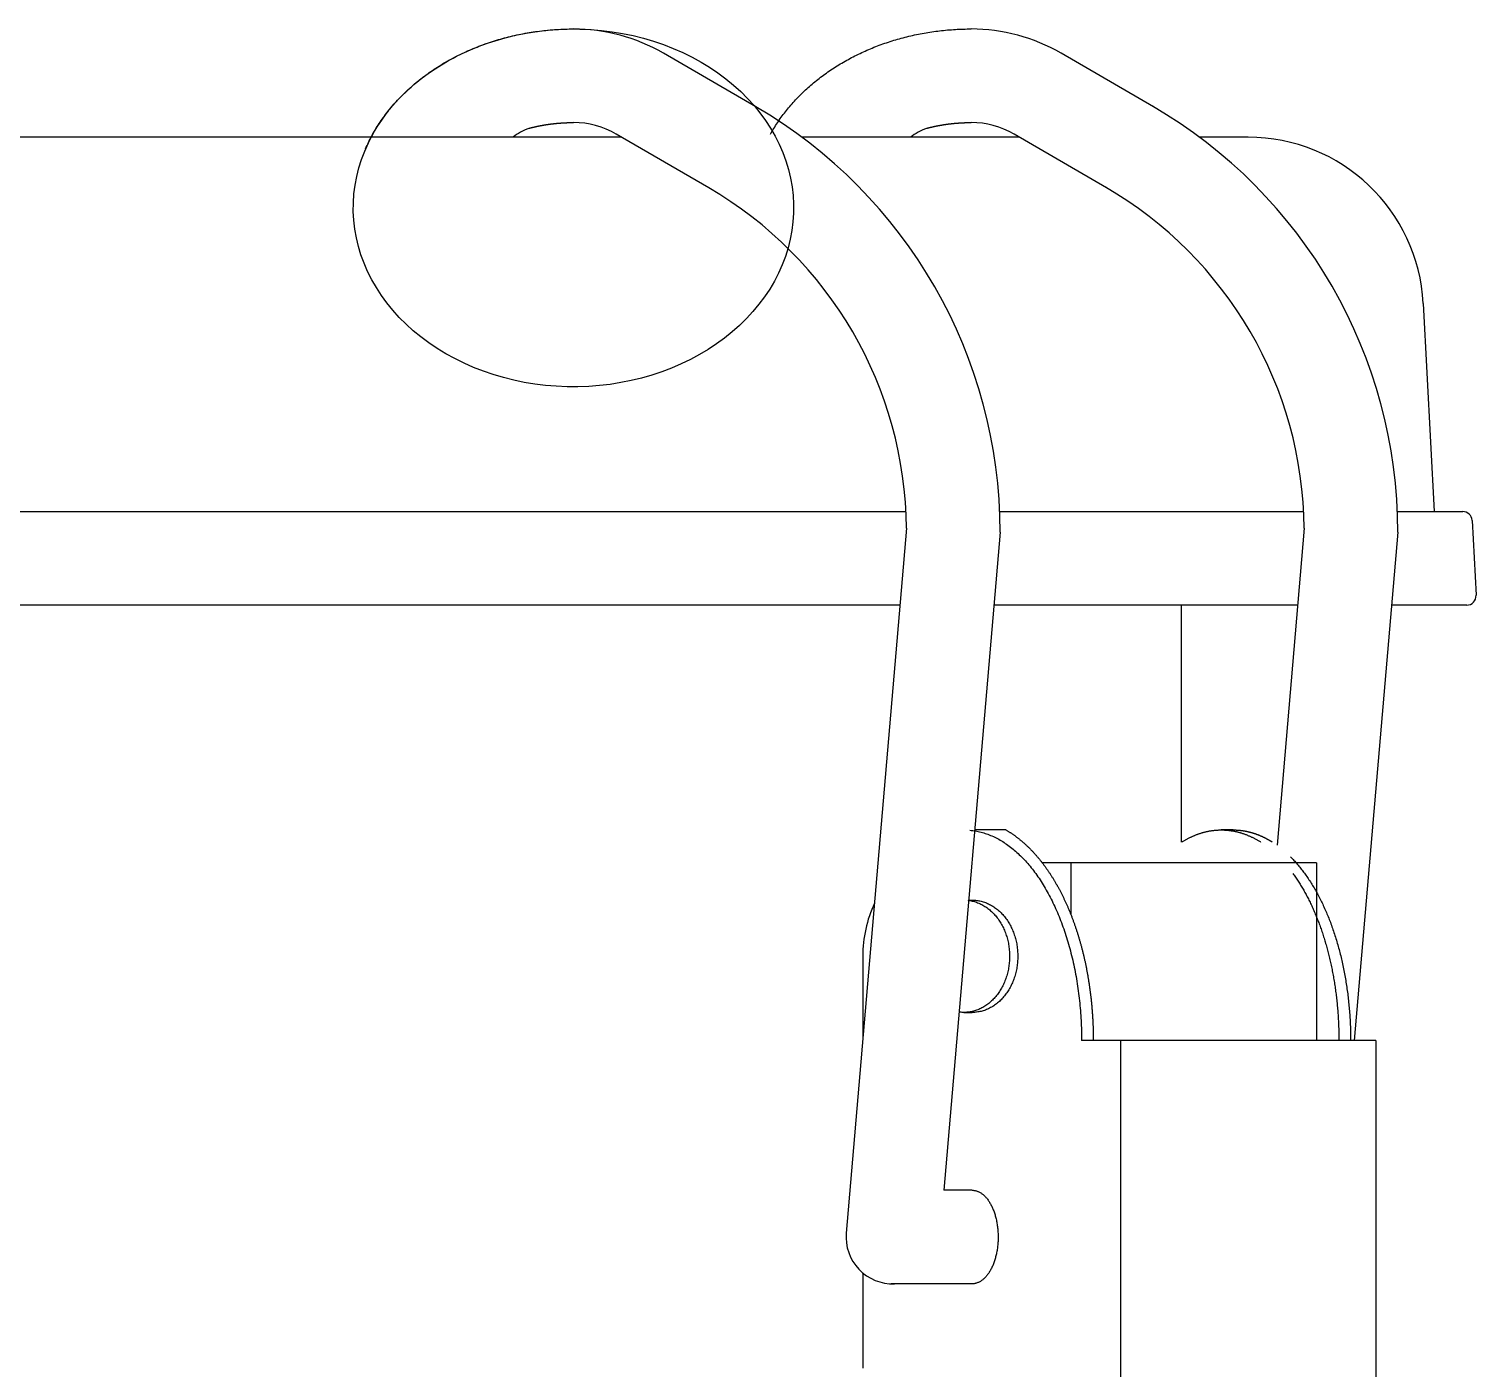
# Model space of a CAD drawing. Extents: x -197 to 653, y -753 to 174.
# Drawn here: x 86.5 to 148.4, y -306.6 to -249.4 of the extents above; entities that cross this region are included whole.
import ezdxf

# ---------------------------------------------------------------- set-up
doc = ezdxf.new("R2010")
doc.units = 0
doc.layers.get('0').update_dxf_attribs({"linetype": 'CONTINUOUS'})

msp = doc.modelspace()

# ---------------------------------------------------------------- linework, layer by layer
at = {"color": 7, "linetype": 'CONTINUOUS'}
for p, q in [((117.594, -252.704), (113.646, -250.409)), ((134.594, -252.704), (130.646, -250.409)), ((111.865, -254), (-111.865, -254)), ((115.584, -256.162), (111.636, -253.867)), ((128.865, -254), (119.562, -254)), ((132.584, -256.162), (128.636, -253.867)), ((138.642, -254), (136.562, -254)), ((146.132, -261.107), (146.598, -270)), ((-124.019, -270), (124.019, -270)), ((128.024, -270), (141.019, -270)), ((145.024, -270), (147.82, -270)), ((124.041, -270.715), (121.464, -300.837)), ((128.041, -270.879), (125.635, -299.009)), ((141.041, -270.715), (139.882, -284.263)), ((145.041, -270.879), (143.183, -292.607)), ((148.22, -270.379), (148.387, -273.579)), ((123.76, -274), (-123.76, -274)), ((140.76, -274), (127.774, -274)), ((135.8, -284.137), (135.8, -274)), ((147.988, -274), (144.774, -274)), ((128.289, -283.607), (126.952, -283.607)), ((137.998, -283.607), (137.498, -283.607)), ((131.062, -285.007), (129.838, -285.007)), ((131.062, -285.007), (131.062, -287.215)), ((141.562, -285.007), (131.062, -285.007)), ((135.8, -285.008), (135.8, -285.007)), ((141.562, -285.007), (141.562, -292.607)), ((126.696, -286.607), (126.848, -286.607)), ((122.172, -289.007), (122.172, -292.563)), ((126.498, -291.407), (126.848, -291.407)), ((144.107, -292.607), (131.525, -292.607)), ((133.189, -292.607), (133.189, -316.151)), ((144.107, -292.607), (144.107, -316.151)), ((126.835, -299.009), (125.635, -299.009)), ((122.172, -302.54), (122.172, -306.607)), ((126.848, -303.006), (123.387, -303.006))]:
    msp.add_line(p, q, dxfattribs=at)
for points in [[(118.012, -253.281, 0), (118.228, -253.613, 0), (118.424, -253.953, 0), (118.599, -254.3, 0), (118.753, -254.654, 0), (118.885, -255.014, 0), (118.995, -255.379, 0), (119.083, -255.747, 0), (119.149, -256.119, 0), (119.192, -256.492, 0), (119.213, -256.867, 0), (119.211, -257.243, 0), (119.186, -257.618, 0), (119.139, -257.991, 0), (119.069, -258.362, 0), (118.977, -258.73, 0), (118.863, -259.094, 0), (118.727, -259.453, 0), (118.569, -259.805, 0), (118.391, -260.152, 0), (118.191, -260.49, 0), (117.972, -260.821, 0), (117.732, -261.142, 0), (117.474, -261.453, 0), (117.197, -261.754, 0), (116.903, -262.043, 0), (116.591, -262.32, 0), (116.263, -262.584, 0), (115.919, -262.835, 0), (115.561, -263.072, 0), (115.188, -263.294, 0), (114.803, -263.501, 0), (114.406, -263.693, 0), (113.998, -263.868, 0), (113.579, -264.027, 0), (113.152, -264.17, 0), (112.716, -264.294, 0), (112.273, -264.402, 0), (111.825, -264.491, 0), (111.371, -264.563, 0), (110.914, -264.617, 0), (110.454, -264.652, 0), (109.992, -264.668, 0), (109.53, -264.667, 0), (109.069, -264.647, 0), (108.61, -264.608, 0), (108.153, -264.552, 0), (107.7, -264.477, 0), (107.253, -264.384, 0), (106.811, -264.273, 0), (106.377, -264.145, 0), (105.951, -264, 0), (105.534, -263.838, 0), (105.128, -263.66, 0), (104.732, -263.465, 0), (104.349, -263.255, 0), (103.979, -263.03, 0), (103.624, -262.791, 0), (103.283, -262.538, 0), (102.958, -262.271, 0), (102.649, -261.992, 0), (102.357, -261.701, 0), (102.084, -261.398, 0), (101.829, -261.085, 0), (101.593, -260.762, 0), (101.377, -260.43, 0), (101.181, -260.09, 0), (101.006, -259.743, 0), (100.853, -259.389, 0), (100.72, -259.029, 0), (100.61, -258.665, 0), (100.522, -258.296, 0), (100.456, -257.924, 0), (100.413, -257.551, 0), (100.392, -257.176, 0), (100.394, -256.8, 0), (100.419, -256.425, 0), (100.466, -256.052, 0), (100.536, -255.681, 0), (100.628, -255.313, 0), (100.743, -254.949, 0), (100.879, -254.591, 0), (101.036, -254.238, 0), (101.215, -253.891, 0), (101.414, -253.553, 0), (101.634, -253.222, 0), (101.873, -252.901, 0), (102.131, -252.59, 0), (102.408, -252.29, 0), (102.703, -252, 0), (103.014, -251.723, 0), (103.343, -251.459, 0), (103.686, -251.208, 0), (104.045, -250.971, 0), (104.417, -250.749, 0), (104.802, -250.542, 0), (105.199, -250.35, 0), (105.608, -250.175, 0), (106.026, -250.016, 0), (106.454, -249.874, 0), (106.89, -249.749, 0), (107.332, -249.641, 0), (107.781, -249.552, 0), (108.234, -249.48, 0), (108.692, -249.427, 0), (109.151, -249.391, 0), (109.613, -249.375, 0), (110.075, -249.376, 0), (110.536, -249.396, 0), (110.996, -249.435, 0), (111.453, -249.491, 0), (111.905, -249.566, 0), (112.353, -249.659, 0), (112.794, -249.77, 0), (113.229, -249.898, 0), (113.655, -250.043, 0), (114.071, -250.205, 0), (114.478, -250.383, 0), (114.873, -250.578, 0), (115.256, -250.788, 0), (115.626, -251.013, 0), (115.982, -251.252, 0), (116.323, -251.505, 0), (116.648, -251.772, 0), (116.957, -252.051, 0), (117.248, -252.342, 0), (117.522, -252.645, 0), (117.777, -252.958, 0), (118.012, -253.281, 0)], [(100.917, -254.498, 0), (100.948, -254.429, 0), (100.979, -254.36, 0), (101.011, -254.291, 0), (101.044, -254.222, 0), (101.077, -254.153, 0), (101.112, -254.085, 0), (101.147, -254.017, 0), (101.183, -253.949, 0), (101.22, -253.882, 0), (101.258, -253.815, 0), (101.296, -253.748, 0), (101.335, -253.681, 0), (101.375, -253.615, 0), (101.416, -253.549, 0), (101.458, -253.484, 0), (101.5, -253.419, 0), (101.543, -253.354, 0), (101.587, -253.289, 0), (101.632, -253.225, 0), (101.677, -253.161, 0), (101.724, -253.097, 0), (101.771, -253.034, 0), (101.818, -252.972, 0), (101.867, -252.909, 0), (101.916, -252.847, 0), (101.966, -252.786, 0), (102.016, -252.724, 0), (102.068, -252.663, 0), (102.12, -252.603, 0), (102.173, -252.543, 0), (102.226, -252.483, 0), (102.28, -252.424, 0), (102.335, -252.366, 0), (102.391, -252.307, 0), (102.447, -252.249, 0), (102.504, -252.192, 0), (102.562, -252.135, 0), (102.62, -252.078, 0), (102.679, -252.022, 0), (102.739, -251.967, 0), (102.799, -251.912, 0), (102.86, -251.857, 0), (102.922, -251.803, 0), (102.984, -251.749, 0), (103.047, -251.696, 0), (103.111, -251.643, 0), (103.175, -251.591, 0), (103.239, -251.539, 0), (103.305, -251.488, 0), (103.371, -251.437, 0), (103.437, -251.387, 0), (103.505, -251.338, 0), (103.572, -251.289, 0), (103.641, -251.24, 0), (103.71, -251.192, 0), (103.779, -251.144, 0), (103.849, -251.098, 0), (103.92, -251.051, 0), (103.991, -251.005, 0), (104.063, -250.96, 0), (104.135, -250.915, 0), (104.207, -250.871, 0), (104.281, -250.828, 0), (104.355, -250.785, 0), (104.429, -250.742, 0), (104.504, -250.7, 0), (104.579, -250.659, 0), (104.655, -250.619, 0), (104.731, -250.578, 0), (104.808, -250.539, 0), (104.885, -250.5, 0), (104.962, -250.462, 0), (105.04, -250.424, 0), (105.119, -250.387, 0), (105.198, -250.351, 0), (105.277, -250.315, 0), (105.357, -250.28, 0), (105.437, -250.245, 0), (105.518, -250.212, 0), (105.599, -250.178, 0), (105.68, -250.146, 0), (105.762, -250.114, 0), (105.844, -250.082, 0), (105.927, -250.052, 0), (106.01, -250.022, 0), (106.093, -249.992, 0), (106.177, -249.963, 0), (106.261, -249.935, 0), (106.345, -249.908, 0), (106.43, -249.881, 0), (106.515, -249.855, 0), (106.6, -249.83, 0), (106.685, -249.805, 0), (106.771, -249.781, 0), (106.857, -249.757, 0), (106.943, -249.734, 0), (107.03, -249.712, 0), (107.117, -249.691, 0), (107.204, -249.67, 0), (107.292, -249.65, 0), (107.379, -249.631, 0), (107.467, -249.612, 0), (107.555, -249.594, 0), (107.643, -249.577, 0), (107.732, -249.56, 0), (107.82, -249.545, 0), (107.909, -249.529, 0), (107.998, -249.515, 0), (108.087, -249.501, 0), (108.177, -249.488, 0), (108.266, -249.476, 0), (108.356, -249.464, 0), (108.446, -249.453, 0), (108.536, -249.443, 0), (108.626, -249.433, 0), (108.716, -249.424, 0), (108.806, -249.416, 0), (108.896, -249.409, 0), (108.987, -249.402, 0), (109.077, -249.396, 0), (109.168, -249.39, 0), (109.258, -249.386, 0), (109.349, -249.382, 0), (109.44, -249.379, 0), (109.53, -249.376, 0), (109.621, -249.374, 0), (109.712, -249.373, 0), (109.803, -249.373, 0)], [(118.223, -253.876, 0), (118.258, -253.814, 0), (118.294, -253.752, 0), (118.33, -253.69, 0), (118.367, -253.629, 0), (118.405, -253.567, 0), (118.443, -253.506, 0), (118.483, -253.446, 0), (118.522, -253.385, 0), (118.563, -253.325, 0), (118.604, -253.265, 0), (118.646, -253.206, 0), (118.688, -253.146, 0), (118.731, -253.087, 0), (118.775, -253.029, 0), (118.819, -252.971, 0), (118.864, -252.913, 0), (118.91, -252.855, 0), (118.956, -252.798, 0), (119.003, -252.741, 0), (119.05, -252.684, 0), (119.099, -252.628, 0), (119.147, -252.572, 0), (119.197, -252.516, 0), (119.247, -252.461, 0), (119.297, -252.406, 0), (119.348, -252.352, 0), (119.4, -252.298, 0), (119.453, -252.244, 0), (119.506, -252.191, 0), (119.559, -252.138, 0), (119.613, -252.085, 0), (119.668, -252.033, 0), (119.723, -251.981, 0), (119.779, -251.93, 0), (119.836, -251.879, 0), (119.893, -251.828, 0), (119.95, -251.778, 0), (120.008, -251.729, 0), (120.067, -251.679, 0), (120.126, -251.63, 0), (120.186, -251.582, 0), (120.246, -251.534, 0), (120.307, -251.487, 0), (120.368, -251.44, 0), (120.43, -251.393, 0), (120.492, -251.347, 0), (120.555, -251.301, 0), (120.618, -251.256, 0), (120.682, -251.211, 0), (120.747, -251.167, 0), (120.811, -251.123, 0), (120.877, -251.079, 0), (120.942, -251.036, 0), (121.009, -250.994, 0), (121.075, -250.952, 0), (121.143, -250.911, 0), (121.21, -250.87, 0), (121.278, -250.829, 0), (121.347, -250.789, 0), (121.416, -250.75, 0), (121.485, -250.711, 0), (121.555, -250.672, 0), (121.625, -250.634, 0), (121.696, -250.597, 0), (121.767, -250.56, 0), (121.838, -250.523, 0), (121.91, -250.488, 0), (121.982, -250.452, 0), (122.055, -250.417, 0), (122.128, -250.383, 0), (122.201, -250.349, 0), (122.275, -250.316, 0), (122.349, -250.283, 0), (122.424, -250.251, 0), (122.499, -250.22, 0), (122.574, -250.189, 0), (122.649, -250.158, 0), (122.725, -250.128, 0), (122.801, -250.099, 0), (122.878, -250.07, 0), (122.955, -250.041, 0), (123.032, -250.014, 0), (123.109, -249.987, 0), (123.187, -249.96, 0), (123.265, -249.934, 0), (123.343, -249.908, 0), (123.422, -249.883, 0), (123.501, -249.859, 0), (123.58, -249.835, 0), (123.659, -249.812, 0), (123.739, -249.79, 0), (123.819, -249.768, 0), (123.899, -249.746, 0), (123.979, -249.725, 0), (124.06, -249.705, 0), (124.141, -249.685, 0), (124.222, -249.666, 0), (124.303, -249.648, 0), (124.384, -249.63, 0), (124.466, -249.613, 0), (124.548, -249.596, 0), (124.63, -249.58, 0), (124.712, -249.564, 0), (124.794, -249.549, 0), (124.876, -249.535, 0), (124.959, -249.521, 0), (125.042, -249.508, 0), (125.125, -249.496, 0), (125.208, -249.484, 0), (125.291, -249.472, 0), (125.374, -249.462, 0), (125.458, -249.452, 0), (125.541, -249.442, 0), (125.625, -249.433, 0), (125.709, -249.425, 0), (125.793, -249.417, 0), (125.876, -249.41, 0), (125.96, -249.404, 0), (126.044, -249.398, 0), (126.129, -249.393, 0), (126.213, -249.388, 0), (126.297, -249.384, 0), (126.381, -249.381, 0), (126.465, -249.378, 0), (126.55, -249.376, 0), (126.634, -249.374, 0), (126.718, -249.373, 0), (126.803, -249.373, 0)], [(126.751, -283.619, 0), (126.811, -283.625, 0), (126.87, -283.632, 0), (126.93, -283.641, 0), (126.989, -283.65, 0), (127.048, -283.661, 0), (127.108, -283.674, 0), (127.167, -283.687, 0), (127.226, -283.702, 0), (127.285, -283.718, 0), (127.344, -283.736, 0), (127.403, -283.754, 0), (127.462, -283.774, 0), (127.52, -283.795, 0), (127.578, -283.818, 0), (127.637, -283.841, 0), (127.695, -283.866, 0), (127.753, -283.892, 0), (127.81, -283.919, 0), (127.868, -283.948, 0), (127.925, -283.978, 0), (127.982, -284.009, 0), (128.039, -284.041, 0), (128.096, -284.074, 0), (128.153, -284.109, 0), (128.209, -284.145, 0), (128.265, -284.182, 0), (128.321, -284.22, 0), (128.376, -284.259, 0), (128.431, -284.3, 0), (128.486, -284.341, 0), (128.541, -284.384, 0), (128.596, -284.428, 0), (128.65, -284.473, 0), (128.703, -284.52, 0), (128.757, -284.567, 0), (128.81, -284.616, 0), (128.863, -284.666, 0), (128.916, -284.716, 0), (128.968, -284.768, 0), (129.02, -284.821, 0), (129.071, -284.876, 0), (129.122, -284.931, 0), (129.173, -284.987, 0), (129.223, -285.045, 0), (129.273, -285.103, 0), (129.323, -285.163, 0), (129.372, -285.223, 0), (129.421, -285.285, 0), (129.469, -285.348, 0), (129.517, -285.411, 0), (129.565, -285.476, 0), (129.612, -285.542, 0), (129.658, -285.609, 0), (129.705, -285.676, 0), (129.75, -285.745, 0), (129.796, -285.815, 0), (129.841, -285.885, 0), (129.885, -285.957, 0), (129.929, -286.029, 0), (129.972, -286.103, 0), (130.015, -286.177, 0), (130.057, -286.252, 0), (130.099, -286.328, 0), (130.141, -286.405, 0), (130.182, -286.483, 0), (130.222, -286.562, 0), (130.262, -286.642, 0), (130.301, -286.722, 0), (130.34, -286.804, 0), (130.378, -286.886, 0), (130.416, -286.969, 0), (130.453, -287.052, 0), (130.49, -287.137, 0), (130.526, -287.222, 0), (130.561, -287.308, 0), (130.596, -287.395, 0), (130.63, -287.482, 0), (130.664, -287.571, 0), (130.697, -287.66, 0), (130.73, -287.749, 0), (130.762, -287.84, 0), (130.793, -287.931, 0), (130.824, -288.022, 0), (130.854, -288.115, 0), (130.883, -288.208, 0), (130.912, -288.301, 0), (130.94, -288.395, 0), (130.968, -288.49, 0), (130.995, -288.585, 0), (131.021, -288.681, 0), (131.047, -288.778, 0), (131.072, -288.875, 0), (131.097, -288.972, 0), (131.12, -289.07, 0), (131.144, -289.169, 0), (131.166, -289.268, 0), (131.188, -289.368, 0), (131.209, -289.468, 0), (131.23, -289.568, 0), (131.249, -289.669, 0), (131.269, -289.77, 0), (131.287, -289.872, 0), (131.305, -289.974, 0), (131.322, -290.076, 0), (131.338, -290.179, 0), (131.354, -290.282, 0), (131.369, -290.385, 0), (131.384, -290.489, 0), (131.397, -290.593, 0), (131.41, -290.698, 0), (131.423, -290.802, 0), (131.434, -290.907, 0), (131.445, -291.012, 0), (131.455, -291.118, 0), (131.465, -291.223, 0), (131.474, -291.329, 0), (131.482, -291.435, 0), (131.489, -291.541, 0), (131.496, -291.647, 0), (131.502, -291.753, 0), (131.507, -291.86, 0), (131.512, -291.966, 0), (131.516, -292.073, 0), (131.519, -292.18, 0), (131.522, -292.287, 0), (131.523, -292.394, 0), (131.524, -292.501, 0), (131.525, -292.607, 0)], [(135.82, -284.124, 0), (135.845, -284.108, 0), (135.87, -284.093, 0), (135.896, -284.077, 0), (135.921, -284.062, 0), (135.946, -284.047, 0), (135.972, -284.032, 0), (135.997, -284.018, 0), (136.023, -284.004, 0), (136.048, -283.99, 0), (136.074, -283.976, 0), (136.1, -283.963, 0), (136.125, -283.95, 0), (136.151, -283.937, 0), (136.177, -283.924, 0), (136.203, -283.911, 0), (136.229, -283.899, 0), (136.255, -283.887, 0), (136.28, -283.876, 0), (136.306, -283.864, 0), (136.332, -283.853, 0), (136.358, -283.842, 0), (136.385, -283.831, 0), (136.411, -283.821, 0), (136.437, -283.81, 0), (136.463, -283.8, 0), (136.489, -283.791, 0), (136.515, -283.781, 0), (136.542, -283.772, 0), (136.568, -283.763, 0), (136.594, -283.754, 0), (136.62, -283.746, 0), (136.647, -283.738, 0), (136.673, -283.73, 0), (136.699, -283.722, 0), (136.726, -283.714, 0), (136.752, -283.707, 0), (136.779, -283.7, 0), (136.805, -283.693, 0), (136.832, -283.687, 0), (136.858, -283.681, 0), (136.885, -283.675, 0), (136.911, -283.669, 0), (136.938, -283.664, 0), (136.964, -283.658, 0), (136.991, -283.653, 0), (137.018, -283.649, 0), (137.044, -283.644, 0), (137.071, -283.64, 0), (137.098, -283.636, 0), (137.124, -283.632, 0), (137.151, -283.629, 0), (137.178, -283.626, 0), (137.204, -283.623, 0), (137.231, -283.62, 0), (137.258, -283.618, 0), (137.284, -283.616, 0), (137.311, -283.614, 0), (137.338, -283.612, 0), (137.365, -283.611, 0), (137.391, -283.609, 0), (137.418, -283.609, 0), (137.445, -283.608, 0), (137.472, -283.608, 0), (137.498, -283.607, 0), (137.525, -283.608, 0), (137.552, -283.608, 0), (137.579, -283.609, 0), (137.605, -283.609, 0), (137.632, -283.611, 0), (137.659, -283.612, 0), (137.685, -283.614, 0), (137.712, -283.616, 0), (137.739, -283.618, 0), (137.766, -283.62, 0), (137.792, -283.623, 0), (137.819, -283.626, 0), (137.846, -283.629, 0), (137.872, -283.632, 0), (137.899, -283.636, 0), (137.926, -283.64, 0), (137.952, -283.644, 0), (137.979, -283.649, 0), (138.006, -283.653, 0), (138.032, -283.658, 0), (138.059, -283.664, 0), (138.085, -283.669, 0), (138.112, -283.675, 0), (138.138, -283.681, 0), (138.165, -283.687, 0), (138.191, -283.693, 0), (138.218, -283.7, 0), (138.244, -283.707, 0), (138.271, -283.714, 0), (138.297, -283.722, 0), (138.323, -283.73, 0), (138.35, -283.738, 0), (138.376, -283.746, 0), (138.403, -283.754, 0), (138.429, -283.763, 0), (138.455, -283.772, 0), (138.481, -283.781, 0), (138.508, -283.791, 0), (138.534, -283.8, 0), (138.56, -283.81, 0), (138.586, -283.821, 0), (138.612, -283.831, 0), (138.638, -283.842, 0), (138.664, -283.853, 0), (138.69, -283.864, 0), (138.716, -283.876, 0), (138.742, -283.887, 0), (138.768, -283.899, 0), (138.794, -283.911, 0), (138.82, -283.924, 0), (138.845, -283.937, 0), (138.871, -283.95, 0), (138.897, -283.963, 0), (138.923, -283.976, 0), (138.948, -283.99, 0), (138.974, -284.004, 0), (138.999, -284.018, 0), (139.025, -284.032, 0), (139.05, -284.047, 0), (139.076, -284.062, 0), (139.101, -284.077, 0), (139.126, -284.093, 0), (139.152, -284.108, 0), (139.177, -284.124, 0)], [(137.998, -283.607, 0), (138.012, -283.607, 0), (138.025, -283.608, 0), (138.038, -283.608, 0), (138.052, -283.608, 0), (138.065, -283.608, 0), (138.079, -283.609, 0), (138.092, -283.609, 0), (138.105, -283.609, 0), (138.119, -283.61, 0), (138.132, -283.611, 0), (138.145, -283.611, 0), (138.159, -283.612, 0), (138.172, -283.613, 0), (138.185, -283.614, 0), (138.199, -283.615, 0), (138.212, -283.616, 0), (138.226, -283.617, 0), (138.239, -283.618, 0), (138.252, -283.619, 0), (138.266, -283.62, 0), (138.279, -283.621, 0), (138.292, -283.623, 0), (138.306, -283.624, 0), (138.319, -283.626, 0), (138.332, -283.627, 0), (138.346, -283.629, 0), (138.359, -283.631, 0), (138.372, -283.632, 0), (138.386, -283.634, 0), (138.399, -283.636, 0), (138.412, -283.638, 0), (138.426, -283.64, 0), (138.439, -283.642, 0), (138.452, -283.644, 0), (138.466, -283.646, 0), (138.479, -283.649, 0), (138.492, -283.651, 0), (138.506, -283.653, 0), (138.519, -283.656, 0), (138.532, -283.658, 0), (138.545, -283.661, 0), (138.559, -283.664, 0), (138.572, -283.666, 0), (138.585, -283.669, 0), (138.599, -283.672, 0), (138.612, -283.675, 0), (138.625, -283.678, 0), (138.638, -283.681, 0), (138.652, -283.684, 0), (138.665, -283.687, 0), (138.678, -283.69, 0), (138.691, -283.693, 0), (138.705, -283.697, 0), (138.718, -283.7, 0), (138.731, -283.704, 0), (138.744, -283.707, 0), (138.757, -283.711, 0), (138.771, -283.714, 0), (138.784, -283.718, 0), (138.797, -283.722, 0), (138.81, -283.726, 0), (138.823, -283.73, 0), (138.837, -283.733, 0), (138.85, -283.738, 0), (138.863, -283.742, 0), (138.876, -283.746, 0), (138.889, -283.75, 0), (138.903, -283.754, 0), (138.916, -283.759, 0), (138.929, -283.763, 0), (138.942, -283.767, 0), (138.955, -283.772, 0), (138.968, -283.777, 0), (138.981, -283.781, 0), (138.994, -283.786, 0), (139.008, -283.791, 0), (139.021, -283.796, 0), (139.034, -283.8, 0), (139.047, -283.805, 0), (139.06, -283.81, 0), (139.073, -283.816, 0), (139.086, -283.821, 0), (139.099, -283.826, 0), (139.112, -283.831, 0), (139.125, -283.836, 0), (139.138, -283.842, 0), (139.151, -283.847, 0), (139.164, -283.853, 0), (139.177, -283.858, 0), (139.19, -283.864, 0), (139.203, -283.87, 0), (139.216, -283.876, 0), (139.229, -283.881, 0), (139.242, -283.887, 0), (139.255, -283.893, 0), (139.268, -283.899, 0), (139.281, -283.905, 0), (139.294, -283.911, 0), (139.307, -283.918, 0), (139.32, -283.924, 0), (139.333, -283.93, 0), (139.345, -283.937, 0), (139.358, -283.943, 0), (139.371, -283.95, 0), (139.384, -283.956, 0), (139.397, -283.963, 0), (139.41, -283.969, 0), (139.423, -283.976, 0), (139.435, -283.983, 0), (139.448, -283.99, 0), (139.461, -283.997, 0), (139.474, -284.004, 0), (139.486, -284.011, 0), (139.499, -284.018, 0), (139.512, -284.025, 0), (139.525, -284.032, 0), (139.537, -284.04, 0), (139.55, -284.047, 0), (139.563, -284.055, 0), (139.576, -284.062, 0), (139.588, -284.07, 0), (139.601, -284.077, 0), (139.614, -284.085, 0), (139.626, -284.093, 0), (139.639, -284.1, 0), (139.652, -284.108, 0), (139.664, -284.116, 0), (139.677, -284.124, 0)], [(140.46, -284.76, 0), (140.496, -284.797, 0), (140.532, -284.834, 0), (140.568, -284.872, 0), (140.603, -284.91, 0), (140.639, -284.949, 0), (140.674, -284.989, 0), (140.709, -285.028, 0), (140.744, -285.069, 0), (140.779, -285.11, 0), (140.813, -285.151, 0), (140.848, -285.193, 0), (140.882, -285.236, 0), (140.916, -285.279, 0), (140.95, -285.322, 0), (140.983, -285.366, 0), (141.017, -285.411, 0), (141.05, -285.456, 0), (141.083, -285.501, 0), (141.115, -285.547, 0), (141.148, -285.593, 0), (141.18, -285.64, 0), (141.212, -285.688, 0), (141.244, -285.736, 0), (141.276, -285.784, 0), (141.307, -285.833, 0), (141.338, -285.882, 0), (141.369, -285.932, 0), (141.4, -285.982, 0), (141.431, -286.032, 0), (141.461, -286.083, 0), (141.491, -286.135, 0), (141.521, -286.187, 0), (141.55, -286.239, 0), (141.58, -286.292, 0), (141.609, -286.345, 0), (141.637, -286.399, 0), (141.666, -286.453, 0), (141.694, -286.508, 0), (141.722, -286.563, 0), (141.75, -286.618, 0), (141.778, -286.674, 0), (141.805, -286.73, 0), (141.832, -286.787, 0), (141.859, -286.844, 0), (141.885, -286.901, 0), (141.912, -286.959, 0), (141.938, -287.017, 0), (141.963, -287.076, 0), (141.989, -287.135, 0), (142.014, -287.194, 0), (142.039, -287.254, 0), (142.063, -287.314, 0), (142.088, -287.374, 0), (142.112, -287.435, 0), (142.135, -287.496, 0), (142.159, -287.557, 0), (142.182, -287.619, 0), (142.205, -287.681, 0), (142.228, -287.744, 0), (142.25, -287.807, 0), (142.272, -287.87, 0), (142.294, -287.933, 0), (142.315, -287.997, 0), (142.336, -288.061, 0), (142.357, -288.126, 0), (142.378, -288.19, 0), (142.398, -288.255, 0), (142.418, -288.321, 0), (142.438, -288.386, 0), (142.457, -288.452, 0), (142.476, -288.518, 0), (142.495, -288.585, 0), (142.513, -288.652, 0), (142.531, -288.719, 0), (142.549, -288.786, 0), (142.567, -288.853, 0), (142.584, -288.921, 0), (142.601, -288.989, 0), (142.617, -289.058, 0), (142.634, -289.126, 0), (142.65, -289.195, 0), (142.665, -289.264, 0), (142.68, -289.333, 0), (142.695, -289.403, 0), (142.71, -289.472, 0), (142.724, -289.542, 0), (142.738, -289.612, 0), (142.752, -289.683, 0), (142.765, -289.753, 0), (142.778, -289.824, 0), (142.791, -289.895, 0), (142.803, -289.966, 0), (142.816, -290.037, 0), (142.827, -290.109, 0), (142.839, -290.18, 0), (142.85, -290.252, 0), (142.86, -290.324, 0), (142.871, -290.396, 0), (142.881, -290.469, 0), (142.891, -290.541, 0), (142.9, -290.613, 0), (142.909, -290.686, 0), (142.918, -290.759, 0), (142.926, -290.832, 0), (142.934, -290.905, 0), (142.942, -290.978, 0), (142.949, -291.051, 0), (142.956, -291.125, 0), (142.963, -291.198, 0), (142.969, -291.272, 0), (142.975, -291.346, 0), (142.981, -291.419, 0), (142.986, -291.493, 0), (142.991, -291.567, 0), (142.996, -291.641, 0), (143, -291.715, 0), (143.004, -291.789, 0), (143.008, -291.864, 0), (143.011, -291.938, 0), (143.014, -292.012, 0), (143.016, -292.086, 0), (143.019, -292.161, 0), (143.021, -292.235, 0), (143.022, -292.31, 0), (143.023, -292.384, 0), (143.024, -292.458, 0), (143.025, -292.533, 0), (143.025, -292.607, 0)], [(140.558, -285.467, 0), (140.587, -285.507, 0), (140.615, -285.547, 0), (140.643, -285.587, 0), (140.671, -285.627, 0), (140.699, -285.668, 0), (140.727, -285.709, 0), (140.754, -285.751, 0), (140.782, -285.793, 0), (140.809, -285.835, 0), (140.836, -285.878, 0), (140.863, -285.921, 0), (140.889, -285.964, 0), (140.916, -286.007, 0), (140.942, -286.051, 0), (140.968, -286.096, 0), (140.994, -286.14, 0), (141.02, -286.185, 0), (141.045, -286.231, 0), (141.071, -286.276, 0), (141.096, -286.322, 0), (141.121, -286.368, 0), (141.146, -286.415, 0), (141.171, -286.462, 0), (141.195, -286.509, 0), (141.219, -286.557, 0), (141.243, -286.605, 0), (141.267, -286.653, 0), (141.291, -286.701, 0), (141.315, -286.75, 0), (141.338, -286.799, 0), (141.361, -286.848, 0), (141.384, -286.898, 0), (141.407, -286.948, 0), (141.429, -286.998, 0), (141.452, -287.049, 0), (141.474, -287.1, 0), (141.496, -287.151, 0), (141.517, -287.202, 0), (141.539, -287.254, 0), (141.56, -287.306, 0), (141.581, -287.358, 0), (141.602, -287.41, 0), (141.623, -287.463, 0), (141.643, -287.516, 0), (141.663, -287.569, 0), (141.683, -287.623, 0), (141.703, -287.677, 0), (141.723, -287.731, 0), (141.742, -287.785, 0), (141.761, -287.839, 0), (141.78, -287.894, 0), (141.799, -287.949, 0), (141.818, -288.004, 0), (141.836, -288.06, 0), (141.854, -288.116, 0), (141.872, -288.171, 0), (141.889, -288.228, 0), (141.907, -288.284, 0), (141.924, -288.341, 0), (141.941, -288.397, 0), (141.958, -288.455, 0), (141.974, -288.512, 0), (141.99, -288.569, 0), (142.006, -288.627, 0), (142.022, -288.685, 0), (142.038, -288.743, 0), (142.053, -288.801, 0), (142.068, -288.86, 0), (142.083, -288.918, 0), (142.098, -288.977, 0), (142.112, -289.036, 0), (142.126, -289.095, 0), (142.14, -289.155, 0), (142.154, -289.214, 0), (142.167, -289.274, 0), (142.181, -289.334, 0), (142.194, -289.394, 0), (142.206, -289.455, 0), (142.219, -289.515, 0), (142.231, -289.576, 0), (142.243, -289.636, 0), (142.255, -289.697, 0), (142.266, -289.758, 0), (142.278, -289.819, 0), (142.289, -289.881, 0), (142.299, -289.942, 0), (142.31, -290.004, 0), (142.32, -290.065, 0), (142.33, -290.127, 0), (142.34, -290.189, 0), (142.35, -290.251, 0), (142.359, -290.314, 0), (142.368, -290.376, 0), (142.377, -290.439, 0), (142.385, -290.501, 0), (142.394, -290.564, 0), (142.402, -290.627, 0), (142.409, -290.689, 0), (142.417, -290.752, 0), (142.424, -290.816, 0), (142.431, -290.879, 0), (142.438, -290.942, 0), (142.445, -291.005, 0), (142.451, -291.069, 0), (142.457, -291.132, 0), (142.463, -291.196, 0), (142.468, -291.26, 0), (142.473, -291.323, 0), (142.478, -291.387, 0), (142.483, -291.451, 0), (142.488, -291.515, 0), (142.492, -291.579, 0), (142.496, -291.643, 0), (142.5, -291.707, 0), (142.503, -291.771, 0), (142.506, -291.835, 0), (142.509, -291.899, 0), (142.512, -291.964, 0), (142.514, -292.028, 0), (142.517, -292.092, 0), (142.519, -292.157, 0), (142.52, -292.221, 0), (142.522, -292.285, 0), (142.523, -292.35, 0), (142.524, -292.414, 0), (142.524, -292.479, 0), (142.525, -292.543, 0), (142.525, -292.607, 0)], [(126.658, -286.616, 0), (126.706, -286.621, 0), (126.753, -286.628, 0), (126.801, -286.637, 0), (126.848, -286.646, 0), (126.895, -286.658, 0), (126.942, -286.67, 0), (126.988, -286.685, 0), (127.035, -286.7, 0), (127.081, -286.717, 0), (127.126, -286.735, 0), (127.171, -286.755, 0), (127.216, -286.776, 0), (127.26, -286.799, 0), (127.304, -286.822, 0), (127.348, -286.847, 0), (127.39, -286.874, 0), (127.433, -286.901, 0), (127.475, -286.93, 0), (127.516, -286.961, 0), (127.556, -286.992, 0), (127.596, -287.025, 0), (127.635, -287.059, 0), (127.674, -287.094, 0), (127.712, -287.13, 0), (127.749, -287.167, 0), (127.785, -287.206, 0), (127.821, -287.245, 0), (127.856, -287.286, 0), (127.89, -287.327, 0), (127.923, -287.37, 0), (127.955, -287.414, 0), (127.987, -287.458, 0), (128.017, -287.504, 0), (128.047, -287.55, 0), (128.075, -287.598, 0), (128.103, -287.646, 0), (128.13, -287.695, 0), (128.155, -287.745, 0), (128.18, -287.795, 0), (128.204, -287.846, 0), (128.226, -287.898, 0), (128.248, -287.951, 0), (128.269, -288.004, 0), (128.288, -288.058, 0), (128.306, -288.113, 0), (128.324, -288.168, 0), (128.34, -288.223, 0), (128.355, -288.279, 0), (128.369, -288.336, 0), (128.382, -288.393, 0), (128.394, -288.45, 0), (128.404, -288.508, 0), (128.414, -288.565, 0), (128.422, -288.624, 0), (128.429, -288.682, 0), (128.435, -288.741, 0), (128.44, -288.799, 0), (128.443, -288.858, 0), (128.445, -288.917, 0), (128.447, -288.976, 0), (128.447, -289.035, 0), (128.446, -289.094, 0), (128.443, -289.153, 0), (128.44, -289.212, 0), (128.435, -289.271, 0), (128.429, -289.329, 0), (128.422, -289.388, 0), (128.414, -289.446, 0), (128.405, -289.504, 0), (128.394, -289.561, 0), (128.383, -289.619, 0), (128.37, -289.675, 0), (128.356, -289.732, 0), (128.341, -289.788, 0), (128.325, -289.844, 0), (128.308, -289.899, 0), (128.289, -289.953, 0), (128.27, -290.007, 0), (128.249, -290.06, 0), (128.228, -290.113, 0), (128.205, -290.165, 0), (128.181, -290.217, 0), (128.157, -290.267, 0), (128.131, -290.317, 0), (128.105, -290.366, 0), (128.077, -290.414, 0), (128.048, -290.462, 0), (128.019, -290.508, 0), (127.988, -290.554, 0), (127.957, -290.599, 0), (127.925, -290.642, 0), (127.892, -290.685, 0), (127.858, -290.727, 0), (127.823, -290.767, 0), (127.788, -290.807, 0), (127.751, -290.845, 0), (127.714, -290.883, 0), (127.676, -290.919, 0), (127.638, -290.954, 0), (127.599, -290.988, 0), (127.559, -291.021, 0), (127.518, -291.052, 0), (127.477, -291.083, 0), (127.435, -291.112, 0), (127.393, -291.139, 0), (127.35, -291.166, 0), (127.307, -291.191, 0), (127.263, -291.215, 0), (127.219, -291.237, 0), (127.174, -291.258, 0), (127.129, -291.278, 0), (127.083, -291.297, 0), (127.037, -291.314, 0), (126.991, -291.329, 0), (126.945, -291.344, 0), (126.898, -291.356, 0), (126.851, -291.368, 0), (126.804, -291.378, 0), (126.756, -291.386, 0), (126.709, -291.393, 0), (126.661, -291.399, 0), (126.613, -291.403, 0), (126.565, -291.406, 0), (126.517, -291.407, 0), (126.47, -291.407, 0), (126.422, -291.406, 0), (126.374, -291.403, 0), (126.326, -291.398, 0)], [(126.848, -286.607, 0), (126.896, -286.608, 0), (126.944, -286.61, 0), (126.992, -286.614, 0), (127.039, -286.619, 0), (127.087, -286.625, 0), (127.134, -286.633, 0), (127.181, -286.643, 0), (127.228, -286.654, 0), (127.275, -286.666, 0), (127.322, -286.679, 0), (127.368, -286.694, 0), (127.414, -286.711, 0), (127.46, -286.729, 0), (127.505, -286.748, 0), (127.55, -286.768, 0), (127.594, -286.79, 0), (127.638, -286.813, 0), (127.681, -286.838, 0), (127.724, -286.864, 0), (127.767, -286.891, 0), (127.809, -286.919, 0), (127.85, -286.949, 0), (127.891, -286.98, 0), (127.931, -287.012, 0), (127.97, -287.045, 0), (128.009, -287.08, 0), (128.047, -287.115, 0), (128.084, -287.152, 0), (128.121, -287.19, 0), (128.157, -287.229, 0), (128.192, -287.269, 0), (128.226, -287.31, 0), (128.26, -287.353, 0), (128.292, -287.396, 0), (128.324, -287.44, 0), (128.355, -287.485, 0), (128.384, -287.531, 0), (128.413, -287.578, 0), (128.441, -287.625, 0), (128.468, -287.674, 0), (128.495, -287.723, 0), (128.52, -287.774, 0), (128.544, -287.824, 0), (128.567, -287.876, 0), (128.589, -287.928, 0), (128.61, -287.981, 0), (128.63, -288.035, 0), (128.649, -288.089, 0), (128.666, -288.144, 0), (128.683, -288.199, 0), (128.699, -288.255, 0), (128.713, -288.311, 0), (128.726, -288.367, 0), (128.738, -288.424, 0), (128.75, -288.482, 0), (128.759, -288.539, 0), (128.768, -288.597, 0), (128.776, -288.655, 0), (128.782, -288.714, 0), (128.787, -288.772, 0), (128.792, -288.831, 0), (128.795, -288.89, 0), (128.796, -288.949, 0), (128.797, -289.007, 0), (128.796, -289.066, 0), (128.795, -289.125, 0), (128.792, -289.184, 0), (128.787, -289.243, 0), (128.782, -289.301, 0), (128.776, -289.36, 0), (128.768, -289.418, 0), (128.759, -289.476, 0), (128.75, -289.533, 0), (128.738, -289.591, 0), (128.726, -289.648, 0), (128.713, -289.704, 0), (128.699, -289.76, 0), (128.683, -289.816, 0), (128.666, -289.871, 0), (128.649, -289.926, 0), (128.63, -289.98, 0), (128.61, -290.034, 0), (128.589, -290.086, 0), (128.567, -290.139, 0), (128.544, -290.19, 0), (128.52, -290.241, 0), (128.495, -290.291, 0), (128.468, -290.341, 0), (128.441, -290.389, 0), (128.413, -290.437, 0), (128.384, -290.484, 0), (128.355, -290.53, 0), (128.324, -290.575, 0), (128.292, -290.619, 0), (128.26, -290.662, 0), (128.226, -290.704, 0), (128.192, -290.746, 0), (128.157, -290.786, 0), (128.121, -290.825, 0), (128.084, -290.863, 0), (128.047, -290.899, 0), (128.009, -290.935, 0), (127.97, -290.97, 0), (127.931, -291.003, 0), (127.891, -291.035, 0), (127.85, -291.066, 0), (127.809, -291.096, 0), (127.767, -291.124, 0), (127.724, -291.151, 0), (127.681, -291.177, 0), (127.638, -291.202, 0), (127.594, -291.225, 0), (127.55, -291.247, 0), (127.505, -291.267, 0), (127.46, -291.286, 0), (127.414, -291.304, 0), (127.368, -291.32, 0), (127.322, -291.335, 0), (127.275, -291.349, 0), (127.228, -291.361, 0), (127.181, -291.372, 0), (127.134, -291.381, 0), (127.087, -291.389, 0), (127.039, -291.396, 0), (126.992, -291.401, 0), (126.944, -291.405, 0), (126.896, -291.407, 0), (126.848, -291.407, 0)], [(126.841, -299.009, 0), (126.868, -299.009, 0), (126.895, -299.01, 0), (126.923, -299.013, 0), (126.95, -299.017, 0), (126.977, -299.022, 0), (127.004, -299.028, 0), (127.031, -299.036, 0), (127.058, -299.045, 0), (127.084, -299.055, 0), (127.111, -299.066, 0), (127.137, -299.078, 0), (127.164, -299.091, 0), (127.19, -299.106, 0), (127.216, -299.122, 0), (127.241, -299.138, 0), (127.267, -299.156, 0), (127.292, -299.175, 0), (127.316, -299.196, 0), (127.341, -299.217, 0), (127.365, -299.239, 0), (127.389, -299.263, 0), (127.413, -299.287, 0), (127.436, -299.313, 0), (127.459, -299.339, 0), (127.482, -299.367, 0), (127.504, -299.396, 0), (127.526, -299.425, 0), (127.547, -299.456, 0), (127.568, -299.487, 0), (127.589, -299.52, 0), (127.609, -299.553, 0), (127.628, -299.587, 0), (127.647, -299.622, 0), (127.666, -299.658, 0), (127.684, -299.695, 0), (127.702, -299.732, 0), (127.719, -299.77, 0), (127.736, -299.809, 0), (127.752, -299.849, 0), (127.767, -299.889, 0), (127.782, -299.93, 0), (127.797, -299.972, 0), (127.81, -300.015, 0), (127.824, -300.057, 0), (127.836, -300.101, 0), (127.848, -300.145, 0), (127.86, -300.19, 0), (127.871, -300.235, 0), (127.881, -300.28, 0), (127.89, -300.326, 0), (127.899, -300.373, 0), (127.908, -300.42, 0), (127.915, -300.467, 0), (127.923, -300.514, 0), (127.929, -300.562, 0), (127.935, -300.61, 0), (127.94, -300.658, 0), (127.944, -300.707, 0), (127.948, -300.756, 0), (127.951, -300.804, 0), (127.954, -300.853, 0), (127.955, -300.902, 0), (127.956, -300.952, 0), (127.957, -301.001, 0), (127.957, -301.05, 0), (127.956, -301.099, 0), (127.954, -301.148, 0), (127.952, -301.197, 0), (127.949, -301.246, 0), (127.945, -301.295, 0), (127.941, -301.343, 0), (127.936, -301.392, 0), (127.931, -301.44, 0), (127.924, -301.488, 0), (127.917, -301.535, 0), (127.91, -301.582, 0), (127.902, -301.629, 0), (127.893, -301.676, 0), (127.884, -301.722, 0), (127.873, -301.768, 0), (127.863, -301.813, 0), (127.852, -301.858, 0), (127.84, -301.902, 0), (127.827, -301.946, 0), (127.814, -301.989, 0), (127.8, -302.031, 0), (127.786, -302.073, 0), (127.771, -302.114, 0), (127.756, -302.155, 0), (127.74, -302.195, 0), (127.724, -302.234, 0), (127.707, -302.273, 0), (127.689, -302.31, 0), (127.671, -302.347, 0), (127.652, -302.383, 0), (127.633, -302.418, 0), (127.614, -302.453, 0), (127.594, -302.486, 0), (127.574, -302.519, 0), (127.553, -302.551, 0), (127.532, -302.581, 0), (127.51, -302.611, 0), (127.488, -302.64, 0), (127.465, -302.668, 0), (127.442, -302.695, 0), (127.419, -302.721, 0), (127.396, -302.745, 0), (127.372, -302.769, 0), (127.348, -302.792, 0), (127.323, -302.813, 0), (127.298, -302.834, 0), (127.273, -302.853, 0), (127.248, -302.872, 0), (127.223, -302.889, 0), (127.197, -302.905, 0), (127.171, -302.92, 0), (127.145, -302.933, 0), (127.118, -302.946, 0), (127.092, -302.957, 0), (127.065, -302.968, 0), (127.038, -302.977, 0), (127.011, -302.984, 0), (126.984, -302.991, 0), (126.957, -302.997, 0), (126.93, -303.001, 0), (126.903, -303.004, 0), (126.876, -303.006, 0), (126.848, -303.006, 0)]]:
    msp.add_polyline3d(points, dxfattribs=at)
at = {"color": 7}
for points in [[(107.893, -253.621, 0), (107.902, -253.618, 0), (107.912, -253.616, 0), (107.921, -253.613, 0), (107.931, -253.611, 0), (107.94, -253.608, 0), (107.95, -253.606, 0), (107.959, -253.603, 0), (107.969, -253.601, 0), (107.978, -253.599, 0), (107.988, -253.596, 0), (107.997, -253.594, 0), (108.007, -253.591, 0), (108.017, -253.589, 0), (108.026, -253.587, 0), (108.036, -253.584, 0), (108.045, -253.582, 0), (108.055, -253.58, 0), (108.065, -253.577, 0), (108.074, -253.575, 0), (108.084, -253.573, 0), (108.094, -253.57, 0), (108.103, -253.568, 0), (108.113, -253.566, 0), (108.122, -253.564, 0), (108.132, -253.561, 0), (108.142, -253.559, 0), (108.151, -253.557, 0), (108.161, -253.555, 0), (108.171, -253.552, 0), (108.181, -253.55, 0), (108.19, -253.548, 0), (108.2, -253.546, 0), (108.21, -253.544, 0), (108.219, -253.542, 0), (108.229, -253.54, 0), (108.239, -253.538, 0), (108.249, -253.535, 0), (108.258, -253.533, 0), (108.268, -253.531, 0), (108.278, -253.529, 0), (108.288, -253.527, 0), (108.297, -253.525, 0), (108.307, -253.523, 0), (108.317, -253.521, 0), (108.327, -253.519, 0), (108.337, -253.517, 0), (108.346, -253.515, 0), (108.356, -253.513, 0), (108.366, -253.511, 0), (108.376, -253.509, 0), (108.386, -253.508, 0), (108.396, -253.506, 0), (108.405, -253.504, 0), (108.415, -253.502, 0), (108.425, -253.5, 0), (108.435, -253.498, 0), (108.445, -253.496, 0), (108.455, -253.495, 0), (108.465, -253.493, 0), (108.475, -253.491, 0), (108.484, -253.489, 0), (108.494, -253.487, 0), (108.504, -253.486, 0), (108.514, -253.484, 0), (108.524, -253.482, 0), (108.534, -253.481, 0), (108.544, -253.479, 0), (108.554, -253.477, 0), (108.564, -253.476, 0), (108.574, -253.474, 0), (108.584, -253.472, 0), (108.594, -253.471, 0), (108.604, -253.469, 0), (108.614, -253.467, 0), (108.624, -253.466, 0), (108.634, -253.464, 0), (108.643, -253.463, 0), (108.653, -253.461, 0), (108.663, -253.46, 0), (108.673, -253.458, 0), (108.683, -253.457, 0), (108.693, -253.455, 0), (108.703, -253.454, 0), (108.713, -253.452, 0), (108.723, -253.451, 0), (108.734, -253.449, 0), (108.744, -253.448, 0), (108.754, -253.446, 0), (108.764, -253.445, 0), (108.774, -253.444, 0), (108.784, -253.442, 0), (108.794, -253.441, 0), (108.804, -253.439, 0), (108.814, -253.438, 0), (108.824, -253.437, 0), (108.834, -253.435, 0), (108.844, -253.434, 0), (108.854, -253.433, 0), (108.864, -253.432, 0), (108.874, -253.43, 0), (108.884, -253.429, 0), (108.894, -253.428, 0), (108.905, -253.427, 0), (108.915, -253.425, 0), (108.925, -253.424, 0), (108.935, -253.423, 0), (108.945, -253.422, 0), (108.955, -253.421, 0), (108.965, -253.42, 0), (108.975, -253.419, 0), (108.985, -253.417, 0), (108.996, -253.416, 0), (109.006, -253.415, 0), (109.016, -253.414, 0), (109.026, -253.413, 0), (109.036, -253.412, 0), (109.046, -253.411, 0), (109.056, -253.41, 0), (109.066, -253.409, 0), (109.077, -253.408, 0), (109.087, -253.407, 0), (109.097, -253.406, 0), (109.107, -253.405, 0), (109.117, -253.404, 0), (109.127, -253.403, 0), (109.138, -253.402, 0), (109.148, -253.402, 0), (109.158, -253.401, 0), (109.168, -253.4, 0), (109.178, -253.399, 0), (109.189, -253.398, 0), (109.199, -253.397, 0), (109.209, -253.396, 0), (109.219, -253.396, 0), (109.229, -253.395, 0), (109.239, -253.394, 0), (109.25, -253.393, 0), (109.26, -253.393, 0), (109.27, -253.392, 0), (109.28, -253.391, 0), (109.29, -253.39, 0), (109.301, -253.39, 0), (109.311, -253.389, 0), (109.321, -253.388, 0), (109.331, -253.388, 0), (109.342, -253.387, 0), (109.352, -253.387, 0), (109.362, -253.386, 0), (109.372, -253.385, 0), (109.382, -253.385, 0), (109.393, -253.384, 0), (109.403, -253.384, 0), (109.413, -253.383, 0), (109.423, -253.383, 0), (109.434, -253.382, 0), (109.444, -253.382, 0), (109.454, -253.381, 0), (109.464, -253.381, 0), (109.475, -253.38, 0), (109.485, -253.38, 0), (109.495, -253.379, 0), (109.505, -253.379, 0), (109.515, -253.379, 0), (109.526, -253.378, 0), (109.536, -253.378, 0), (109.546, -253.377, 0), (109.556, -253.377, 0), (109.567, -253.377, 0), (109.577, -253.376, 0), (109.587, -253.376, 0), (109.597, -253.376, 0), (109.608, -253.376, 0), (109.618, -253.375, 0), (109.628, -253.375, 0), (109.639, -253.375, 0), (109.649, -253.375, 0), (109.659, -253.374, 0), (109.669, -253.374, 0), (109.68, -253.374, 0), (109.69, -253.374, 0), (109.7, -253.374, 0), (109.71, -253.374, 0), (109.721, -253.374, 0), (109.731, -253.373, 0), (109.741, -253.373, 0), (109.751, -253.373, 0), (109.762, -253.373, 0), (109.772, -253.373, 0), (109.782, -253.373, 0), (109.792, -253.373, 0), (109.803, -253.373, 0)], [(124.893, -253.621, 0), (124.902, -253.618, 0), (124.912, -253.616, 0), (124.921, -253.613, 0), (124.931, -253.611, 0), (124.94, -253.608, 0), (124.95, -253.606, 0), (124.959, -253.603, 0), (124.969, -253.601, 0), (124.978, -253.599, 0), (124.988, -253.596, 0), (124.997, -253.594, 0), (125.007, -253.591, 0), (125.017, -253.589, 0), (125.026, -253.587, 0), (125.036, -253.584, 0), (125.045, -253.582, 0), (125.055, -253.58, 0), (125.065, -253.577, 0), (125.074, -253.575, 0), (125.084, -253.573, 0), (125.094, -253.57, 0), (125.103, -253.568, 0), (125.113, -253.566, 0), (125.122, -253.564, 0), (125.132, -253.561, 0), (125.142, -253.559, 0), (125.151, -253.557, 0), (125.161, -253.555, 0), (125.171, -253.552, 0), (125.181, -253.55, 0), (125.19, -253.548, 0), (125.2, -253.546, 0), (125.21, -253.544, 0), (125.219, -253.542, 0), (125.229, -253.54, 0), (125.239, -253.538, 0), (125.249, -253.535, 0), (125.258, -253.533, 0), (125.268, -253.531, 0), (125.278, -253.529, 0), (125.288, -253.527, 0), (125.297, -253.525, 0), (125.307, -253.523, 0), (125.317, -253.521, 0), (125.327, -253.519, 0), (125.337, -253.517, 0), (125.346, -253.515, 0), (125.356, -253.513, 0), (125.366, -253.511, 0), (125.376, -253.509, 0), (125.386, -253.508, 0), (125.396, -253.506, 0), (125.405, -253.504, 0), (125.415, -253.502, 0), (125.425, -253.5, 0), (125.435, -253.498, 0), (125.445, -253.496, 0), (125.455, -253.495, 0), (125.465, -253.493, 0), (125.475, -253.491, 0), (125.484, -253.489, 0), (125.494, -253.487, 0), (125.504, -253.486, 0), (125.514, -253.484, 0), (125.524, -253.482, 0), (125.534, -253.481, 0), (125.544, -253.479, 0), (125.554, -253.477, 0), (125.564, -253.476, 0), (125.574, -253.474, 0), (125.584, -253.472, 0), (125.594, -253.471, 0), (125.604, -253.469, 0), (125.614, -253.467, 0), (125.624, -253.466, 0), (125.634, -253.464, 0), (125.643, -253.463, 0), (125.653, -253.461, 0), (125.663, -253.46, 0), (125.673, -253.458, 0), (125.683, -253.457, 0), (125.693, -253.455, 0), (125.703, -253.454, 0), (125.713, -253.452, 0), (125.723, -253.451, 0), (125.734, -253.449, 0), (125.744, -253.448, 0), (125.754, -253.446, 0), (125.764, -253.445, 0), (125.774, -253.444, 0), (125.784, -253.442, 0), (125.794, -253.441, 0), (125.804, -253.439, 0), (125.814, -253.438, 0), (125.824, -253.437, 0), (125.834, -253.435, 0), (125.844, -253.434, 0), (125.854, -253.433, 0), (125.864, -253.432, 0), (125.874, -253.43, 0), (125.884, -253.429, 0), (125.894, -253.428, 0), (125.905, -253.427, 0), (125.915, -253.425, 0), (125.925, -253.424, 0), (125.935, -253.423, 0), (125.945, -253.422, 0), (125.955, -253.421, 0), (125.965, -253.42, 0), (125.975, -253.419, 0), (125.985, -253.417, 0), (125.996, -253.416, 0), (126.006, -253.415, 0), (126.016, -253.414, 0), (126.026, -253.413, 0), (126.036, -253.412, 0), (126.046, -253.411, 0), (126.056, -253.41, 0), (126.066, -253.409, 0), (126.077, -253.408, 0), (126.087, -253.407, 0), (126.097, -253.406, 0), (126.107, -253.405, 0), (126.117, -253.404, 0), (126.127, -253.403, 0), (126.138, -253.402, 0), (126.148, -253.402, 0), (126.158, -253.401, 0), (126.168, -253.4, 0), (126.178, -253.399, 0), (126.189, -253.398, 0), (126.199, -253.397, 0), (126.209, -253.396, 0), (126.219, -253.396, 0), (126.229, -253.395, 0), (126.239, -253.394, 0), (126.25, -253.393, 0), (126.26, -253.393, 0), (126.27, -253.392, 0), (126.28, -253.391, 0), (126.29, -253.39, 0), (126.301, -253.39, 0), (126.311, -253.389, 0), (126.321, -253.388, 0), (126.331, -253.388, 0), (126.342, -253.387, 0), (126.352, -253.387, 0), (126.362, -253.386, 0), (126.372, -253.385, 0), (126.382, -253.385, 0), (126.393, -253.384, 0), (126.403, -253.384, 0), (126.413, -253.383, 0), (126.423, -253.383, 0), (126.434, -253.382, 0), (126.444, -253.382, 0), (126.454, -253.381, 0), (126.464, -253.381, 0), (126.475, -253.38, 0), (126.485, -253.38, 0), (126.495, -253.379, 0), (126.505, -253.379, 0), (126.515, -253.379, 0), (126.526, -253.378, 0), (126.536, -253.378, 0), (126.546, -253.377, 0), (126.556, -253.377, 0), (126.567, -253.377, 0), (126.577, -253.376, 0), (126.587, -253.376, 0), (126.597, -253.376, 0), (126.608, -253.376, 0), (126.618, -253.375, 0), (126.628, -253.375, 0), (126.639, -253.375, 0), (126.649, -253.375, 0), (126.659, -253.374, 0), (126.669, -253.374, 0), (126.68, -253.374, 0), (126.69, -253.374, 0), (126.7, -253.374, 0), (126.71, -253.374, 0), (126.721, -253.374, 0), (126.731, -253.373, 0), (126.741, -253.373, 0), (126.751, -253.373, 0), (126.762, -253.373, 0), (126.772, -253.373, 0), (126.782, -253.373, 0), (126.792, -253.373, 0), (126.803, -253.373, 0)], [(128.289, -283.607, 0), (128.31, -283.62, 0), (128.331, -283.632, 0), (128.353, -283.645, 0), (128.374, -283.658, 0), (128.395, -283.671, 0), (128.416, -283.684, 0), (128.438, -283.697, 0), (128.459, -283.711, 0), (128.48, -283.724, 0), (128.501, -283.738, 0), (128.522, -283.752, 0), (128.543, -283.766, 0), (128.563, -283.78, 0), (128.584, -283.794, 0), (128.605, -283.808, 0), (128.626, -283.823, 0), (128.646, -283.838, 0), (128.667, -283.852, 0), (128.688, -283.867, 0), (128.708, -283.882, 0), (128.729, -283.897, 0), (128.749, -283.913, 0), (128.769, -283.928, 0), (128.79, -283.944, 0), (128.81, -283.96, 0), (128.83, -283.975, 0), (128.85, -283.991, 0), (128.871, -284.007, 0), (128.891, -284.024, 0), (128.911, -284.04, 0), (128.931, -284.057, 0), (128.951, -284.073, 0), (128.97, -284.09, 0), (128.99, -284.107, 0), (129.01, -284.124, 0), (129.03, -284.141, 0), (129.05, -284.158, 0), (129.069, -284.176, 0), (129.089, -284.193, 0), (129.108, -284.211, 0), (129.128, -284.229, 0), (129.147, -284.246, 0), (129.167, -284.264, 0), (129.186, -284.283, 0), (129.205, -284.301, 0), (129.224, -284.319, 0), (129.243, -284.338, 0), (129.263, -284.356, 0), (129.282, -284.375, 0), (129.301, -284.394, 0), (129.32, -284.413, 0), (129.338, -284.432, 0), (129.357, -284.452, 0), (129.376, -284.471, 0), (129.395, -284.49, 0), (129.413, -284.51, 0), (129.432, -284.53, 0), (129.451, -284.55, 0), (129.469, -284.57, 0), (129.488, -284.59, 0), (129.506, -284.61, 0), (129.524, -284.63, 0), (129.543, -284.651, 0), (129.561, -284.671, 0), (129.579, -284.692, 0), (129.597, -284.713, 0), (129.615, -284.734, 0), (129.633, -284.755, 0), (129.651, -284.776, 0), (129.669, -284.797, 0), (129.687, -284.819, 0), (129.705, -284.84, 0), (129.722, -284.862, 0), (129.74, -284.883, 0), (129.758, -284.905, 0), (129.775, -284.927, 0), (129.793, -284.949, 0), (129.81, -284.971, 0), (129.828, -284.994, 0), (129.845, -285.016, 0), (129.862, -285.039, 0), (129.879, -285.061, 0), (129.896, -285.084, 0), (129.914, -285.107, 0), (129.931, -285.13, 0), (129.948, -285.153, 0), (129.964, -285.176, 0), (129.981, -285.199, 0), (129.998, -285.223, 0), (130.015, -285.246, 0), (130.031, -285.27, 0), (130.048, -285.293, 0), (130.065, -285.317, 0), (130.081, -285.341, 0), (130.098, -285.365, 0), (130.114, -285.389, 0), (130.13, -285.414, 0), (130.146, -285.438, 0), (130.163, -285.462, 0), (130.179, -285.487, 0), (130.195, -285.512, 0), (130.211, -285.536, 0), (130.227, -285.561, 0), (130.243, -285.586, 0), (130.259, -285.611, 0), (130.274, -285.636, 0), (130.29, -285.662, 0), (130.306, -285.687, 0), (130.321, -285.712, 0), (130.337, -285.738, 0), (130.352, -285.764, 0), (130.368, -285.789, 0), (130.383, -285.815, 0), (130.398, -285.841, 0), (130.413, -285.867, 0), (130.428, -285.893, 0), (130.444, -285.92, 0), (130.459, -285.946, 0), (130.474, -285.972, 0), (130.488, -285.999, 0), (130.503, -286.026, 0), (130.518, -286.052, 0), (130.533, -286.079, 0), (130.547, -286.106, 0), (130.562, -286.133, 0), (130.576, -286.16, 0), (130.591, -286.187, 0), (130.605, -286.215, 0), (130.619, -286.242, 0), (130.634, -286.27, 0), (130.648, -286.297, 0), (130.662, -286.325, 0), (130.676, -286.353, 0), (130.69, -286.38, 0), (130.704, -286.408, 0), (130.718, -286.436, 0), (130.732, -286.464, 0), (130.745, -286.493, 0), (130.759, -286.521, 0), (130.773, -286.549, 0), (130.786, -286.578, 0), (130.8, -286.606, 0), (130.813, -286.635, 0), (130.826, -286.664, 0), (130.839, -286.692, 0), (130.853, -286.721, 0), (130.866, -286.75, 0), (130.879, -286.779, 0), (130.892, -286.808, 0), (130.905, -286.838, 0), (130.918, -286.867, 0), (130.93, -286.896, 0), (130.943, -286.926, 0), (130.956, -286.955, 0), (130.968, -286.985, 0), (130.981, -287.015, 0), (130.993, -287.045, 0), (131.006, -287.074, 0), (131.018, -287.104, 0), (131.03, -287.134, 0), (131.042, -287.165, 0), (131.054, -287.195, 0), (131.066, -287.225, 0), (131.078, -287.255, 0), (131.09, -287.286, 0), (131.102, -287.316, 0), (131.114, -287.347, 0), (131.126, -287.378, 0), (131.137, -287.408, 0), (131.149, -287.439, 0), (131.16, -287.47, 0), (131.172, -287.501, 0), (131.183, -287.532, 0), (131.194, -287.563, 0), (131.205, -287.594, 0), (131.216, -287.626, 0), (131.227, -287.657, 0), (131.238, -287.688, 0), (131.249, -287.72, 0), (131.26, -287.752, 0), (131.271, -287.783, 0), (131.282, -287.815, 0), (131.292, -287.847, 0), (131.303, -287.878, 0), (131.313, -287.91, 0), (131.324, -287.942, 0), (131.334, -287.974, 0), (131.344, -288.007, 0), (131.354, -288.039, 0), (131.364, -288.071, 0), (131.374, -288.103, 0), (131.384, -288.136, 0), (131.394, -288.168, 0), (131.404, -288.201, 0), (131.414, -288.233, 0), (131.423, -288.266, 0), (131.433, -288.299, 0), (131.442, -288.331, 0), (131.452, -288.364, 0), (131.461, -288.397, 0), (131.47, -288.43, 0), (131.48, -288.463, 0), (131.489, -288.496, 0), (131.498, -288.529, 0), (131.507, -288.562, 0), (131.516, -288.596, 0), (131.525, -288.629, 0), (131.533, -288.662, 0), (131.542, -288.696, 0), (131.551, -288.729, 0), (131.559, -288.763, 0), (131.568, -288.796, 0), (131.576, -288.83, 0), (131.584, -288.864, 0), (131.593, -288.898, 0), (131.601, -288.931, 0), (131.609, -288.965, 0), (131.617, -288.999, 0), (131.625, -289.033, 0), (131.633, -289.067, 0), (131.64, -289.101, 0), (131.648, -289.135, 0), (131.656, -289.17, 0), (131.663, -289.204, 0), (131.671, -289.238, 0), (131.678, -289.272, 0), (131.686, -289.307, 0), (131.693, -289.341, 0), (131.7, -289.376, 0), (131.707, -289.41, 0), (131.714, -289.445, 0), (131.721, -289.479, 0), (131.728, -289.514, 0), (131.735, -289.549, 0), (131.741, -289.583, 0), (131.748, -289.618, 0), (131.755, -289.653, 0), (131.761, -289.688, 0), (131.768, -289.723, 0), (131.774, -289.758, 0), (131.78, -289.793, 0), (131.786, -289.828, 0), (131.792, -289.863, 0), (131.798, -289.898, 0), (131.804, -289.933, 0), (131.81, -289.968, 0), (131.816, -290.004, 0), (131.822, -290.039, 0), (131.827, -290.074, 0), (131.833, -290.11, 0), (131.838, -290.145, 0), (131.844, -290.18, 0), (131.849, -290.216, 0), (131.854, -290.251, 0), (131.86, -290.287, 0), (131.865, -290.322, 0), (131.87, -290.358, 0), (131.875, -290.394, 0), (131.879, -290.429, 0), (131.884, -290.465, 0), (131.889, -290.501, 0), (131.894, -290.536, 0), (131.898, -290.572, 0), (131.903, -290.608, 0), (131.907, -290.644, 0), (131.911, -290.68, 0), (131.916, -290.715, 0), (131.92, -290.751, 0), (131.924, -290.787, 0), (131.928, -290.823, 0), (131.932, -290.859, 0), (131.935, -290.895, 0), (131.939, -290.931, 0), (131.943, -290.967, 0), (131.946, -291.003, 0), (131.95, -291.04, 0), (131.953, -291.076, 0), (131.957, -291.112, 0), (131.96, -291.148, 0), (131.963, -291.184, 0), (131.966, -291.221, 0), (131.969, -291.257, 0), (131.972, -291.293, 0), (131.975, -291.329, 0), (131.978, -291.366, 0), (131.981, -291.402, 0), (131.983, -291.438, 0), (131.986, -291.475, 0), (131.988, -291.511, 0), (131.991, -291.547, 0), (131.993, -291.584, 0), (131.995, -291.62, 0), (131.997, -291.657, 0), (132, -291.693, 0), (132.002, -291.73, 0), (132.003, -291.766, 0), (132.005, -291.803, 0), (132.007, -291.839, 0), (132.009, -291.876, 0), (132.01, -291.912, 0), (132.012, -291.949, 0), (132.013, -291.985, 0), (132.014, -292.022, 0), (132.016, -292.058, 0), (132.017, -292.095, 0), (132.018, -292.131, 0), (132.019, -292.168, 0), (132.02, -292.205, 0), (132.021, -292.241, 0), (132.022, -292.278, 0), (132.022, -292.314, 0), (132.023, -292.351, 0), (132.023, -292.388, 0), (132.024, -292.424, 0), (132.024, -292.461, 0), (132.024, -292.498, 0), (132.025, -292.534, 0), (132.025, -292.571, 0), (132.025, -292.607, 0)]]:
    msp.add_polyline3d(points, dxfattribs=at)
at = {"color": 7, "linetype": 'CONTINUOUS'}
for centre, radius, start, end in [((109.803, -257.022), 7.648, 59.83332, 90), ((126.803, -257.022), 7.648, 59.83332, 90), ((107.041, -270.859), 21, 359.94601, 59.83332), ((124.041, -270.859), 21, 359.94601, 59.97274), ((109.108, -256.599), 3.216, 112.19769, 126.09598), ((109.803, -257.022), 3.648, 59.83332, 90), ((126.108, -256.599), 3.216, 112.19769, 126.09598), ((126.803, -257.022), 3.648, 59.83332, 90), ((138.642, -261.5), 7.5, 3, 90), ((107.041, -270.859), 17, 0.48517, 59.83332), ((124.041, -270.859), 17, 0.48517, 59.97274), ((147.82, -270.4), 0.4, 3, 90), ((147.988, -273.6), 0.4, 270, 3), ((127.571, -289.007), 5.4, 155.2028, 180), ((123.457, -301.007), 2, 175.11113, 272)]:
    msp.add_arc(centre, radius, start, end, dxfattribs=at)

doc.saveas('drawing.dxf')
